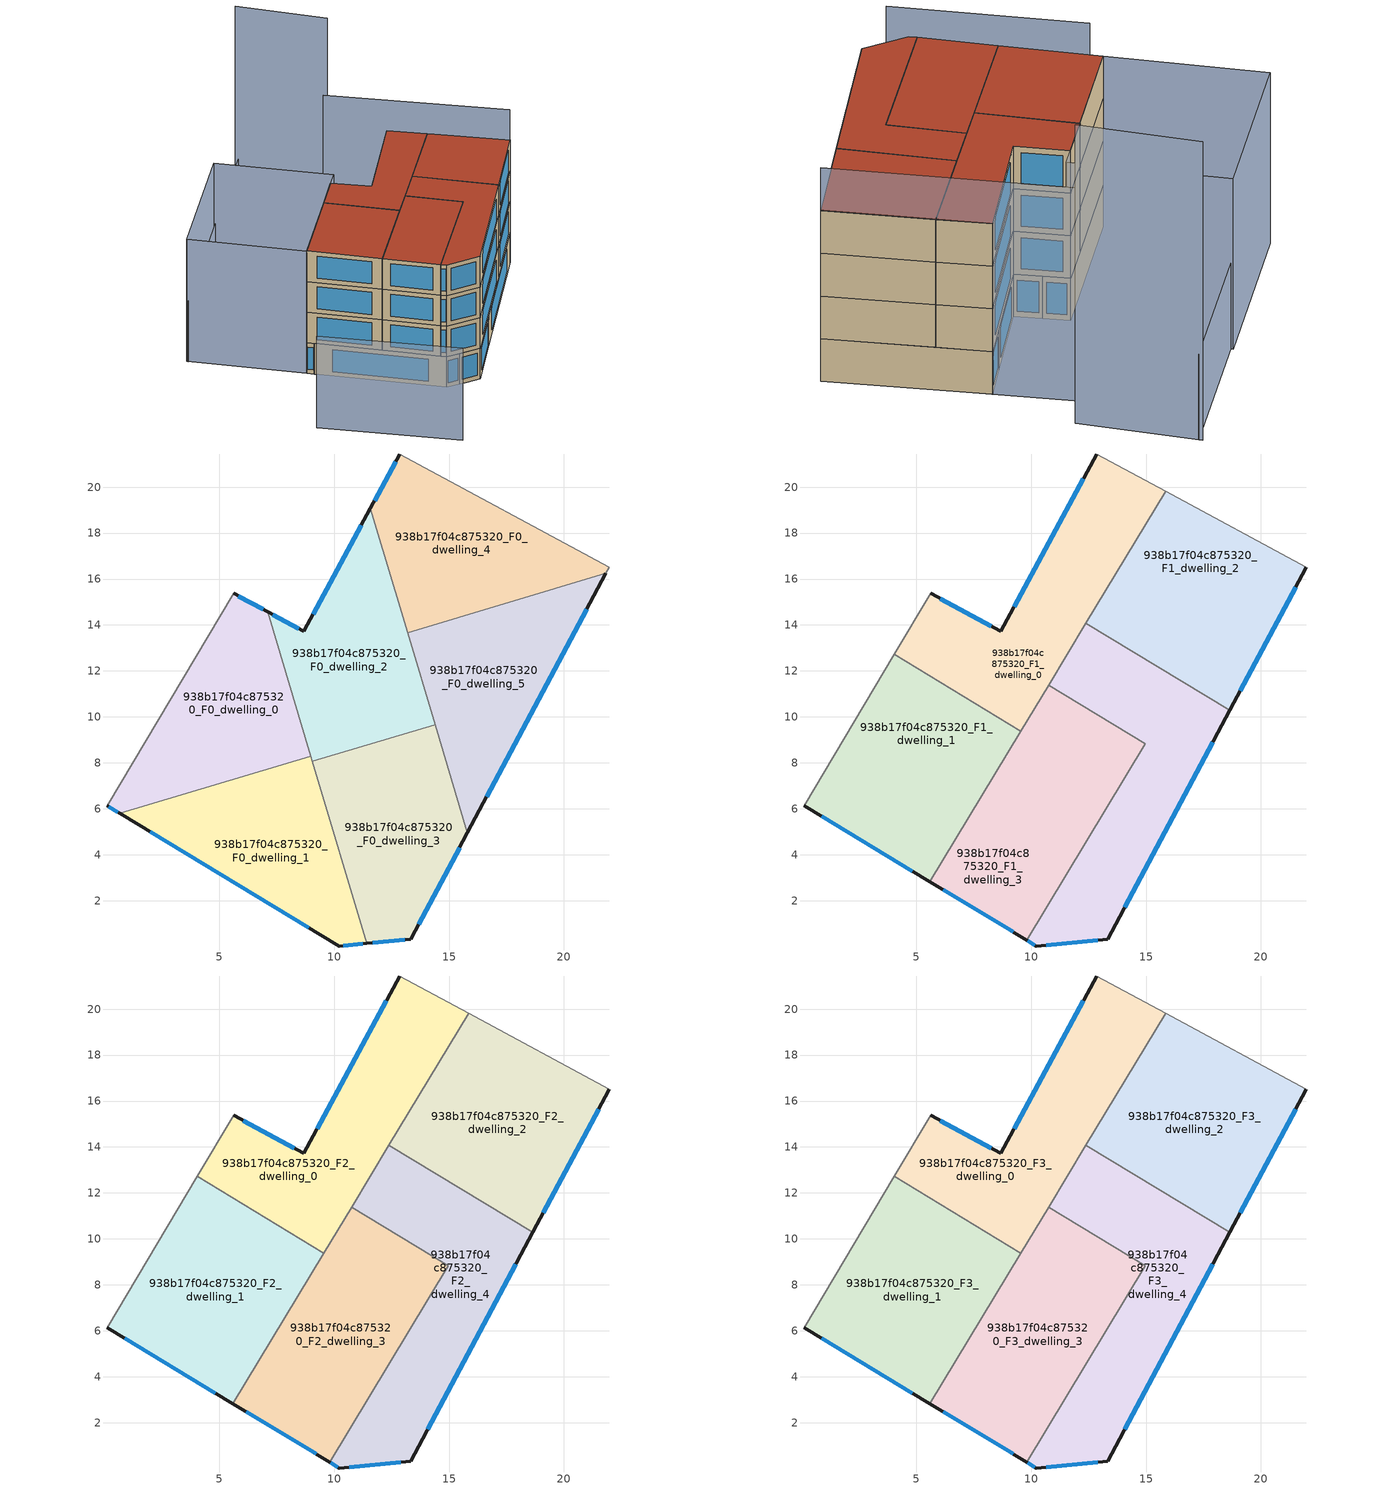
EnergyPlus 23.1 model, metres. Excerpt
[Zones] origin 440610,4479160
938b17f04c875320_F0_dwelling_0
 floor ground (EU_floor_Construction): 7.11,14.57 8.98,8.29 0.66,5.81 0.12,6.13 5.62,15.37 z0
 wall outside (EU_wall_Construction): 7.11,14.57 5.62,15.37 / 0.12,6.13 0.66,5.81 z0:3
 wall adiabatic (EU_wall_Construction): 5.62,15.37 0.12,6.13 z0:3
 wall to 938b17f04c875320_F0_dwelling_1 (EU_wall_Construction): 0.66,5.81 8.98,8.29 z0:3
 wall to 938b17f04c875320_F0_dwelling_2 (EU_wall_Construction): 8.98,8.29 7.11,14.57 z0:3
 window (EU_Window_Construction): 6.9,14.68 5.83,15.26 / 0.2,6.09 0.59,5.85 z0.42:2.58
938b17f04c875320_F0_dwelling_1
 floor ground (EU_floor_Construction): 8.98,8.29 11.42,0.14 10.22,0.03 0.66,5.81 z0
 wall outside (EU_wall_Construction): 0.66,5.81 10.22,0.03 11.42,0.14 z0:3
 wall to 938b17f04c875320_F0_dwelling_3 (EU_wall_Construction): 11.42,0.14 9.05,8.06 z0:3
 wall to 938b17f04c875320_F0_dwelling_2 (EU_wall_Construction): 9.05,8.06 8.98,8.29 z0:3
 window (EU_Window_Construction): 10.39,0.04 11.25,0.13 / 1.99,5.01 8.9,0.83 z0.42:2.58
938b17f04c875320_F0_dwelling_2
 floor ground (EU_floor_Construction): 11.58,19.09 14.39,9.66 9.05,8.06 7.11,14.57 8.68,13.73 z0
 wall outside (EU_wall_Construction): 11.58,19.09 8.68,13.73 7.11,14.57 z0:3
 wall to 938b17f04c875320_F0_dwelling_3 (EU_wall_Construction): 9.05,8.06 14.39,9.66 z0:3
 wall to 938b17f04c875320_F0_dwelling_4 (EU_wall_Construction): 13.2,13.67 11.58,19.09 z0:3
 wall to 938b17f04c875320_F0_dwelling_5 (EU_wall_Construction): 14.39,9.66 13.2,13.67 z0:3
 window (EU_Window_Construction): 8.46,13.84 7.32,14.46 / 11.17,18.34 9.08,14.47 z0.42:2.58
938b17f04c875320_F0_dwelling_3
 floor ground (EU_floor_Construction): 14.39,9.66 15.8,4.96 13.33,0.33 11.42,0.14 9.05,8.06 z0
 wall outside (EU_wall_Construction): 11.42,0.14 13.33,0.33 15.8,4.96 z0:3
 wall to 938b17f04c875320_F0_dwelling_5 (EU_wall_Construction): 15.8,4.96 14.39,9.66 z0:3
 window (EU_Window_Construction): 13.67,0.97 15.46,4.31 / 11.68,0.17 13.06,0.3 z0.42:2.58
938b17f04c875320_F0_dwelling_4
 floor ground (EU_floor_Construction): 21.97,16.52 21.82,16.25 13.2,13.67 11.58,19.09 12.85,21.44 z0
 wall outside (EU_wall_Construction): 12.85,21.44 11.58,19.09 z0:3
 wall adiabatic (EU_wall_Construction): 21.82,16.25 21.97,16.52 12.85,21.44 z0:3
 wall to 938b17f04c875320_F0_dwelling_5 (EU_wall_Construction): 13.2,13.67 21.82,16.25 z0:3
 window (EU_Window_Construction): 12.67,21.12 11.75,19.41 z0.42:2.58
938b17f04c875320_F0_dwelling_5
 floor ground (EU_floor_Construction): 21.82,16.25 15.8,4.96 13.2,13.67 z0
 wall outside (EU_wall_Construction): 15.8,4.96 21.82,16.25 z0:3
 window (EU_Window_Construction): 16.64,6.52 20.99,14.68 z0.42:2.58
938b17f04c875320_F1_dwelling_0
 floor to 938b17f04c875320_F0_dwelling_2 (EU_floor_Construction): 11.58,19.09 12.85,14.84 9.55,9.38 8.46,10.04 7.11,14.57 8.68,13.73 z3
 floor to 938b17f04c875320_F0_dwelling_0 (EU_floor_Construction): 7.11,14.57 8.46,10.04 4.04,12.72 5.62,15.37 z3
 floor to 938b17f04c875320_F0_dwelling_4 (EU_floor_Construction): 15.86,19.82 12.85,14.84 11.58,19.09 12.85,21.44 z3
 wall outside (EU_wall_Construction): 12.85,21.44 8.68,13.73 5.62,15.37 z3:6
 wall to 938b17f04c875320_F1_dwelling_1 (EU_wall_Construction): 4.04,12.72 9.55,9.38 z3:6
 wall adiabatic (EU_wall_Construction): 5.62,15.37 4.04,12.72 / 15.86,19.82 12.85,21.44 z3:6
 wall to 938b17f04c875320_F1_dwelling_2 (EU_wall_Construction): 12.38,14.07 15.86,19.82 z3:6
 wall to 938b17f04c875320_F1_dwelling_4 (EU_wall_Construction): 10.76,11.38 12.38,14.07 z3:6
 wall to 938b17f04c875320_F1_dwelling_3 (EU_wall_Construction): 9.55,9.38 10.76,11.38 z3:6
 window (EU_Window_Construction): 8.25,13.96 6.05,15.14 / 12.27,20.37 9.26,14.8 z3.42:5.58
938b17f04c875320_F1_dwelling_1
 floor to 938b17f04c875320_F0_dwelling_0 (EU_floor_Construction): 8.46,10.04 8.95,8.39 8.87,8.26 0.66,5.81 0.12,6.13 4.04,12.72 z3
 floor to 938b17f04c875320_F0_dwelling_1 (EU_floor_Construction): 8.87,8.26 5.59,2.83 0.66,5.81 z3
 floor to 938b17f04c875320_F0_dwelling_2 (EU_floor_Construction): 9.55,9.38 8.95,8.4 8.46,10.04 z3
 wall outside (EU_wall_Construction): 0.12,6.13 5.59,2.83 z3:6
 wall adiabatic (EU_wall_Construction): 4.04,12.72 0.12,6.13 z3:6
 wall to 938b17f04c875320_F1_dwelling_3 (EU_wall_Construction): 5.59,2.83 9.55,9.38 z3:6
 window (EU_Window_Construction): 0.88,5.68 4.83,3.29 z3.42:5.58
938b17f04c875320_F1_dwelling_2
 floor to 938b17f04c875320_F0_dwelling_4 (EU_floor_Construction): 21.97,16.52 21.82,16.25 13.2,13.67 12.85,14.84 15.86,19.82 z3
 floor to 938b17f04c875320_F0_dwelling_5 (EU_floor_Construction): 21.82,16.25 18.64,10.28 13.23,13.55 13.2,13.67 z3
 floor to 938b17f04c875320_F0_dwelling_2 (EU_floor_Construction): 12.85,14.84 13.23,13.55 12.38,14.07 z3
 wall outside (EU_wall_Construction): 18.64,10.28 21.97,16.52 z3:6
 wall to 938b17f04c875320_F1_dwelling_4 (EU_wall_Construction): 12.38,14.07 18.64,10.28 z3:6
 wall adiabatic (EU_wall_Construction): 21.97,16.52 15.86,19.82 z3:6
 window (EU_Window_Construction): 19.1,11.15 21.51,15.65 z3.42:5.58
938b17f04c875320_F1_dwelling_3
 floor to 938b17f04c875320_F0_dwelling_1 (EU_floor_Construction): 8.98,8.29 10.85,2.03 9.8,0.29 5.59,2.83 8.87,8.26 z3
 floor to 938b17f04c875320_F0_dwelling_2 (EU_floor_Construction): 13.86,9.5 9.05,8.06 8.95,8.39 10.76,11.38 z3
 floor to 938b17f04c875320_F0_dwelling_3 (EU_floor_Construction): 14.57,9.07 14.75,8.47 10.85,2.03 9.05,8.06 13.86,9.5 z3
 floor to 938b17f04c875320_F0_dwelling_5 (EU_floor_Construction): 14.96,8.83 14.75,8.47 14.57,9.07 z3
 wall outside (EU_wall_Construction): 5.59,2.83 9.8,0.29 z3:6
 wall to 938b17f04c875320_F1_dwelling_4 (EU_wall_Construction): 9.8,0.29 14.96,8.83 10.76,11.38 z3:6
 window (EU_Window_Construction): 6.17,2.48 9.21,0.64 z3.42:5.58
938b17f04c875320_F1_dwelling_4
 floor to 938b17f04c875320_F0_dwelling_3 (EU_floor_Construction): 14.39,9.66 14.57,9.07 13.86,9.5 z3; 14.75,8.47 15.8,4.96 13.33,0.33 11.42,0.14 10.85,2.03 z3
 floor to 938b17f04c875320_F0_dwelling_1 (EU_floor_Construction): 10.85,2.03 11.42,0.14 10.22,0.03 9.8,0.29 z3
 floor to 938b17f04c875320_F0_dwelling_5 (EU_floor_Construction): 18.64,10.28 15.8,4.96 14.75,8.47 14.96,8.83 14.57,9.07 13.23,13.55 z3
 floor to 938b17f04c875320_F0_dwelling_2 (EU_floor_Construction): 13.23,13.55 14.39,9.66 13.86,9.5 10.76,11.38 12.38,14.07 z3
 wall outside (EU_wall_Construction): 9.8,0.29 10.22,0.03 13.33,0.33 18.64,10.28 z3:6
 window (EU_Window_Construction): 14.07,1.71 17.9,8.9 / 10.65,0.07 12.9,0.28 / 9.86,0.25 10.16,0.06 z3.42:5.58
938b17f04c875320_F2_dwelling_0
 floor to 938b17f04c875320_F1_dwelling_0 (EU_floor_Construction): 15.86,19.82 9.55,9.38 4.04,12.72 5.62,15.37 8.68,13.73 12.85,21.44 z6
 wall outside (EU_wall_Construction): 12.85,21.44 8.68,13.73 5.62,15.37 z6:9
 wall to 938b17f04c875320_F2_dwelling_1 (EU_wall_Construction): 4.04,12.72 9.55,9.38 z6:9
 wall adiabatic (EU_wall_Construction): 5.62,15.37 4.04,12.72 / 15.86,19.82 12.85,21.44 z6:9
 wall to 938b17f04c875320_F2_dwelling_2 (EU_wall_Construction): 12.38,14.07 15.86,19.82 z6:9
 wall to 938b17f04c875320_F2_dwelling_4 (EU_wall_Construction): 10.76,11.38 12.38,14.07 z6:9
 wall to 938b17f04c875320_F2_dwelling_3 (EU_wall_Construction): 9.55,9.38 10.76,11.38 z6:9
 window (EU_Window_Construction): 8.25,13.96 6.05,15.14 / 12.27,20.37 9.26,14.8 z6.42:8.58
938b17f04c875320_F2_dwelling_1
 floor to 938b17f04c875320_F1_dwelling_1 (EU_floor_Construction): 9.55,9.38 5.59,2.83 0.12,6.13 4.04,12.72 z6
 wall outside (EU_wall_Construction): 0.12,6.13 5.59,2.83 z6:9
 wall adiabatic (EU_wall_Construction): 4.04,12.72 0.12,6.13 z6:9
 wall to 938b17f04c875320_F2_dwelling_3 (EU_wall_Construction): 5.59,2.83 9.55,9.38 z6:9
 window (EU_Window_Construction): 0.88,5.68 4.83,3.29 z6.42:8.58
938b17f04c875320_F2_dwelling_2
 floor to 938b17f04c875320_F1_dwelling_2 (EU_floor_Construction): 21.97,16.52 18.64,10.28 12.38,14.07 15.86,19.82 z6
 wall outside (EU_wall_Construction): 18.64,10.28 21.97,16.52 z6:9
 wall to 938b17f04c875320_F2_dwelling_4 (EU_wall_Construction): 12.38,14.07 18.64,10.28 z6:9
 wall adiabatic (EU_wall_Construction): 21.97,16.52 15.86,19.82 z6:9
 window (EU_Window_Construction): 19.1,11.15 21.51,15.65 z6.42:8.58
938b17f04c875320_F2_dwelling_3
 floor to 938b17f04c875320_F1_dwelling_3 (EU_floor_Construction): 14.96,8.83 9.8,0.29 5.59,2.83 10.76,11.38 z6
 wall outside (EU_wall_Construction): 5.59,2.83 9.8,0.29 z6:9
 wall to 938b17f04c875320_F2_dwelling_4 (EU_wall_Construction): 9.8,0.29 14.96,8.83 10.76,11.38 z6:9
 window (EU_Window_Construction): 6.17,2.48 9.21,0.64 z6.42:8.58
938b17f04c875320_F2_dwelling_4
 floor to 938b17f04c875320_F1_dwelling_4 (EU_floor_Construction): 18.64,10.28 13.33,0.33 10.22,0.03 9.8,0.29 14.96,8.83 10.76,11.38 12.38,14.07 z6
 wall outside (EU_wall_Construction): 9.8,0.29 10.22,0.03 13.33,0.33 18.64,10.28 z6:9
 window (EU_Window_Construction): 14.07,1.71 17.9,8.9 / 10.65,0.07 12.9,0.28 / 9.86,0.25 10.16,0.06 z6.42:8.58
938b17f04c875320_F3_dwelling_0
 floor to 938b17f04c875320_F2_dwelling_0 (EU_floor_Construction): 15.86,19.82 9.55,9.38 4.04,12.72 5.62,15.37 8.68,13.73 12.85,21.44 z9
 wall outside (EU_wall_Construction): 12.85,21.44 8.68,13.73 5.62,15.37 z9:12
 wall to 938b17f04c875320_F3_dwelling_1 (EU_wall_Construction): 4.04,12.72 9.55,9.38 z9:12
 wall adiabatic (EU_wall_Construction): 5.62,15.37 4.04,12.72 / 15.86,19.82 12.85,21.44 z9:12
 wall to 938b17f04c875320_F3_dwelling_2 (EU_wall_Construction): 12.38,14.07 15.86,19.82 z9:12
 wall to 938b17f04c875320_F3_dwelling_4 (EU_wall_Construction): 10.76,11.38 12.38,14.07 z9:12
 wall to 938b17f04c875320_F3_dwelling_3 (EU_wall_Construction): 9.55,9.38 10.76,11.38 z9:12
 window (EU_Window_Construction): 8.25,13.96 6.05,15.14 / 12.27,20.37 9.26,14.8 z9.42:11.58
 roof outside (EU_roof_Construction): 9.55,9.38 15.86,19.82 12.85,21.44 8.68,13.73 5.62,15.37 4.04,12.72 z12
938b17f04c875320_F3_dwelling_1
 floor to 938b17f04c875320_F2_dwelling_1 (EU_floor_Construction): 9.55,9.38 5.59,2.83 0.12,6.13 4.04,12.72 z9
 wall outside (EU_wall_Construction): 0.12,6.13 5.59,2.83 z9:12
 wall adiabatic (EU_wall_Construction): 4.04,12.72 0.12,6.13 z9:12
 wall to 938b17f04c875320_F3_dwelling_3 (EU_wall_Construction): 5.59,2.83 9.55,9.38 z9:12
 window (EU_Window_Construction): 0.88,5.68 4.83,3.29 z9.42:11.58
 roof outside (EU_roof_Construction): 5.59,2.83 9.55,9.38 4.04,12.72 0.12,6.13 z12
938b17f04c875320_F3_dwelling_2
 floor to 938b17f04c875320_F2_dwelling_2 (EU_floor_Construction): 21.97,16.52 18.64,10.28 12.38,14.07 15.86,19.82 z9
 wall outside (EU_wall_Construction): 18.64,10.28 21.97,16.52 z9:12
 wall to 938b17f04c875320_F3_dwelling_4 (EU_wall_Construction): 12.38,14.07 18.64,10.28 z9:12
 wall adiabatic (EU_wall_Construction): 21.97,16.52 15.86,19.82 z9:12
 window (EU_Window_Construction): 19.1,11.15 21.51,15.65 z9.42:11.58
 roof outside (EU_roof_Construction): 18.64,10.28 21.97,16.52 15.86,19.82 12.38,14.07 z12
938b17f04c875320_F3_dwelling_3
 floor to 938b17f04c875320_F2_dwelling_3 (EU_floor_Construction): 14.96,8.83 9.8,0.29 5.59,2.83 10.76,11.38 z9
 wall outside (EU_wall_Construction): 5.59,2.83 9.8,0.29 z9:12
 wall to 938b17f04c875320_F3_dwelling_4 (EU_wall_Construction): 9.8,0.29 14.96,8.83 10.76,11.38 z9:12
 window (EU_Window_Construction): 6.17,2.48 9.21,0.64 z9.42:11.58
 roof outside (EU_roof_Construction): 9.8,0.29 14.96,8.83 10.76,11.38 5.59,2.83 z12
938b17f04c875320_F3_dwelling_4
 floor to 938b17f04c875320_F2_dwelling_4 (EU_floor_Construction): 18.64,10.28 13.33,0.33 10.22,0.03 9.8,0.29 14.96,8.83 10.76,11.38 12.38,14.07 z9
 wall outside (EU_wall_Construction): 9.8,0.29 10.22,0.03 13.33,0.33 18.64,10.28 z9:12
 window (EU_Window_Construction): 14.07,1.71 17.9,8.9 / 10.65,0.07 12.9,0.28 / 9.86,0.25 10.16,0.06 z9.42:11.58
 roof outside (EU_roof_Construction): 13.33,0.33 18.64,10.28 12.38,14.07 10.76,11.38 14.96,8.83 9.8,0.29 10.22,0.03 z12
shading: -2.07,-2.11 8.64,-8.13 z0:9; 6.32,16.49 0.12,6.13 / 0.12,6.13 -8.58,11.34 / -8.58,11.34 -2.37,21.7 / -2.37,21.7 6.32,16.49 z0:12; 3.09,30.5 -8.47,11.28 z0:6; 21.94,16.46 8.2,23.99 z0:15; 9.35,26.19 2.88,30.62 z0:21
[Building]
EU S2 Campaign: North Axis=0; Terrain=City; Solar Distribution=FullExterior
[Site:Location]
Madrid: Latitude=40.5; Longitude=-3.5; Time Zone=1; Elevation=609
[SizingPeriod:WeatherFileDays]
AnnualSizingPeriod: Begin Month=1; Begin Day of Month=1; End Month=12; End Day of Month=31; Day of Week for Start Day=Monday; Use Weather File Daylight Saving Period=No; Use Weather File Rain and Snow Indicators=No
[MATERIAL]
EU_InternalMass_Material: Roughness=MediumRough; Thickness=0.1; Conductivity=1; Density=1800; Specific Heat=900; Thermal Absorptance=0.9; Solar Absorptance=0.7; Visible Absorptance=0.7
[MATERIAL:NOMASS] Roughness=MediumRough; Thermal Absorptance=0.9; Solar Absorptance=0.7; Visible Absorptance=0.7
Name | Thermal Resistance
EU_wall_NoMass | 1.60022
EU_roof_NoMass | 1.57597
EU_floor_NoMass | 0.470652
[WINDOWMATERIAL:SIMPLEGLAZINGSYSTEM]
EU_Window_SimpleGlazing: UFactor=3.28802; Solar Heat Gain Coefficient=0.85; Visible Transmittance=0.85
[CONSTRUCTION]
EU_wall_Construction: EU_wall_NoMass
EU_roof_Construction: EU_roof_NoMass
EU_floor_Construction: EU_floor_NoMass
EU_InternalMass_Construction: EU_InternalMass_Material
EU_Window_Construction: EU_Window_SimpleGlazing
[ZONE] Type=1; Multiplier=1; Ceiling Height=autocalculate; Floor Area=autocalculate; Part of Total Floor Area=Yes
Name | Volume
938b17f04c875320_F0_dwelling_0 | 122.798
938b17f04c875320_F1_dwelling_0; 938b17f04c875320_F2_dwelling_0; 938b17f04c875320_F3_dwelling_0 | 147.366
938b17f04c875320_F0_dwelling_1 | 122.813
938b17f04c875320_F1_dwelling_1; 938b17f04c875320_F2_dwelling_1; 938b17f04c875320_F3_dwelling_1 | 147.362
938b17f04c875320_F0_dwelling_2 | 122.792
938b17f04c875320_F1_dwelling_2; 938b17f04c875320_F2_dwelling_2; 938b17f04c875320_F3_dwelling_2 | 147.376
938b17f04c875320_F0_dwelling_3 | 122.811
938b17f04c875320_F1_dwelling_3; 938b17f04c875320_F2_dwelling_3; 938b17f04c875320_F3_dwelling_3 | 147.371
938b17f04c875320_F0_dwelling_4 | 122.821
938b17f04c875320_F1_dwelling_4; 938b17f04c875320_F2_dwelling_4; 938b17f04c875320_F3_dwelling_4 | 147.37
938b17f04c875320_F0_dwelling_5 | 122.803
[INTERNALMASS] Construction=EU_InternalMass_Construction
Name | Zone or ZoneList | Surface Area
938b17f04c875320_F0_dwelling_0_EU_InternalMass | 938b17f04c875320_F0_dwelling_0 | 40.9328
938b17f04c875320_F0_dwelling_1_EU_InternalMass | 938b17f04c875320_F0_dwelling_1 | 40.9375
938b17f04c875320_F0_dwelling_2_EU_InternalMass | 938b17f04c875320_F0_dwelling_2 | 40.9304
938b17f04c875320_F0_dwelling_3_EU_InternalMass | 938b17f04c875320_F0_dwelling_3 | 40.9373
938b17f04c875320_F0_dwelling_4_EU_InternalMass | 938b17f04c875320_F0_dwelling_4 | 40.9401
938b17f04c875320_F0_dwelling_5_EU_InternalMass | 938b17f04c875320_F0_dwelling_5 | 40.9345
938b17f04c875320_F1_dwelling_0_EU_InternalMass | 938b17f04c875320_F1_dwelling_0 | 49.122
938b17f04c875320_F1_dwelling_1_EU_InternalMass | 938b17f04c875320_F1_dwelling_1 | 49.122
938b17f04c875320_F1_dwelling_2_EU_InternalMass | 938b17f04c875320_F1_dwelling_2 | 49.1262
938b17f04c875320_F1_dwelling_3_EU_InternalMass | 938b17f04c875320_F1_dwelling_3 | 49.1238
938b17f04c875320_F1_dwelling_4_EU_InternalMass | 938b17f04c875320_F1_dwelling_4 | 49.1236
938b17f04c875320_F2_dwelling_0_EU_InternalMass | 938b17f04c875320_F2_dwelling_0 | 49.122
938b17f04c875320_F2_dwelling_1_EU_InternalMass | 938b17f04c875320_F2_dwelling_1 | 49.122
938b17f04c875320_F2_dwelling_2_EU_InternalMass | 938b17f04c875320_F2_dwelling_2 | 49.1262
938b17f04c875320_F2_dwelling_3_EU_InternalMass | 938b17f04c875320_F2_dwelling_3 | 49.1238
938b17f04c875320_F2_dwelling_4_EU_InternalMass | 938b17f04c875320_F2_dwelling_4 | 49.1236
938b17f04c875320_F3_dwelling_0_EU_InternalMass | 938b17f04c875320_F3_dwelling_0 | 49.122
938b17f04c875320_F3_dwelling_1_EU_InternalMass | 938b17f04c875320_F3_dwelling_1 | 49.122
938b17f04c875320_F3_dwelling_2_EU_InternalMass | 938b17f04c875320_F3_dwelling_2 | 49.1262
938b17f04c875320_F3_dwelling_3_EU_InternalMass | 938b17f04c875320_F3_dwelling_3 | 49.1238
938b17f04c875320_F3_dwelling_4_EU_InternalMass | 938b17f04c875320_F3_dwelling_4 | 49.1236
[OTHEREQUIPMENT] Fuel Type=Electricity; Design Level Calculation Method=Watts/Area; Power per Zone Floor Area=1; Fraction Latent=0; Fraction Radiant=0; Fraction Lost=0; Carbon Dioxide Generation Rate=0; EndUse Subcategory=EU_Step8_InternalGains
Name | Zone or ZoneList or Space or SpaceList | Schedule
EU_Step8_InternalGain_938b17f04c875320_F0_dwelling_0_f000 | 938b17f04c875320_F0_dwelling_0 | EU_Step8_GainSchedule_938b17f04c875320_F0_dwelling_0_f000
EU_Step8_InternalGain_938b17f04c875320_F0_dwelling_1_f000 | 938b17f04c875320_F0_dwelling_1 | EU_Step8_GainSchedule_938b17f04c875320_F0_dwelling_1_f000
EU_Step8_InternalGain_938b17f04c875320_F0_dwelling_2_f000 | 938b17f04c875320_F0_dwelling_2 | EU_Step8_GainSchedule_938b17f04c875320_F0_dwelling_2_f000
EU_Step8_InternalGain_938b17f04c875320_F0_dwelling_3_f000 | 938b17f04c875320_F0_dwelling_3 | EU_Step8_GainSchedule_938b17f04c875320_F0_dwelling_3_f000
EU_Step8_InternalGain_938b17f04c875320_F0_dwelling_4_f000 | 938b17f04c875320_F0_dwelling_4 | EU_Step8_GainSchedule_938b17f04c875320_F0_dwelling_4_f000
EU_Step8_InternalGain_938b17f04c875320_F0_dwelling_5_f000 | 938b17f04c875320_F0_dwelling_5 | EU_Step8_GainSchedule_938b17f04c875320_F0_dwelling_5_f000
EU_Step8_InternalGain_938b17f04c875320_F1_dwelling_0_f000 | 938b17f04c875320_F1_dwelling_0 | EU_Step8_GainSchedule_938b17f04c875320_F1_dwelling_0_f000
EU_Step8_InternalGain_938b17f04c875320_F1_dwelling_1_f000 | 938b17f04c875320_F1_dwelling_1 | EU_Step8_GainSchedule_938b17f04c875320_F1_dwelling_1_f000
EU_Step8_InternalGain_938b17f04c875320_F1_dwelling_2_f000 | 938b17f04c875320_F1_dwelling_2 | EU_Step8_GainSchedule_938b17f04c875320_F1_dwelling_2_f000
EU_Step8_InternalGain_938b17f04c875320_F1_dwelling_3_f000 | 938b17f04c875320_F1_dwelling_3 | EU_Step8_GainSchedule_938b17f04c875320_F1_dwelling_3_f000
EU_Step8_InternalGain_938b17f04c875320_F1_dwelling_4_f000 | 938b17f04c875320_F1_dwelling_4 | EU_Step8_GainSchedule_938b17f04c875320_F1_dwelling_4_f000
EU_Step8_InternalGain_938b17f04c875320_F2_dwelling_0_f000 | 938b17f04c875320_F2_dwelling_0 | EU_Step8_GainSchedule_938b17f04c875320_F2_dwelling_0_f000
EU_Step8_InternalGain_938b17f04c875320_F2_dwelling_1_f000 | 938b17f04c875320_F2_dwelling_1 | EU_Step8_GainSchedule_938b17f04c875320_F2_dwelling_1_f000
EU_Step8_InternalGain_938b17f04c875320_F2_dwelling_2_f000 | 938b17f04c875320_F2_dwelling_2 | EU_Step8_GainSchedule_938b17f04c875320_F2_dwelling_2_f000
EU_Step8_InternalGain_938b17f04c875320_F2_dwelling_3_f000 | 938b17f04c875320_F2_dwelling_3 | EU_Step8_GainSchedule_938b17f04c875320_F2_dwelling_3_f000
EU_Step8_InternalGain_938b17f04c875320_F2_dwelling_4_f000 | 938b17f04c875320_F2_dwelling_4 | EU_Step8_GainSchedule_938b17f04c875320_F2_dwelling_4_f000
EU_Step8_InternalGain_938b17f04c875320_F3_dwelling_0_f000 | 938b17f04c875320_F3_dwelling_0 | EU_Step8_GainSchedule_938b17f04c875320_F3_dwelling_0_f000
EU_Step8_InternalGain_938b17f04c875320_F3_dwelling_1_f000 | 938b17f04c875320_F3_dwelling_1 | EU_Step8_GainSchedule_938b17f04c875320_F3_dwelling_1_f000
EU_Step8_InternalGain_938b17f04c875320_F3_dwelling_2_f000 | 938b17f04c875320_F3_dwelling_2 | EU_Step8_GainSchedule_938b17f04c875320_F3_dwelling_2_f000
EU_Step8_InternalGain_938b17f04c875320_F3_dwelling_3_f000 | 938b17f04c875320_F3_dwelling_3 | EU_Step8_GainSchedule_938b17f04c875320_F3_dwelling_3_f000
EU_Step8_InternalGain_938b17f04c875320_F3_dwelling_4_f000 | 938b17f04c875320_F3_dwelling_4 | EU_Step8_GainSchedule_938b17f04c875320_F3_dwelling_4_f000
[ZONEVENTILATION:DESIGNFLOWRATE] Schedule=EU_AlwaysOn; Design Flow Rate Calculation Method=AirChanges/Hour; Air Changes per Hour=0.480704; Ventilation Type=Natural; Fan Pressure Rise=0; Fan Total Efficiency=1; Constant Term Coefficient=1; Temperature Term Coefficient=0; Velocity Term Coefficient=0; Velocity Squared Term Coefficient=0; Minimum Indoor Temperature=-100; Maximum Indoor Temperature=100; Delta Temperature=-100; Minimum Outdoor Temperature=-100; Maximum Outdoor Temperature=100; Maximum Wind Speed=40
Name | Zone or ZoneList or Space or SpaceList
EU_ConstantAir_938b17f04c875320_F0_dwelling_0 | 938b17f04c875320_F0_dwelling_0
EU_ConstantAir_938b17f04c875320_F0_dwelling_1 | 938b17f04c875320_F0_dwelling_1
EU_ConstantAir_938b17f04c875320_F0_dwelling_2 | 938b17f04c875320_F0_dwelling_2
EU_ConstantAir_938b17f04c875320_F0_dwelling_3 | 938b17f04c875320_F0_dwelling_3
EU_ConstantAir_938b17f04c875320_F0_dwelling_4 | 938b17f04c875320_F0_dwelling_4
EU_ConstantAir_938b17f04c875320_F0_dwelling_5 | 938b17f04c875320_F0_dwelling_5
EU_ConstantAir_938b17f04c875320_F1_dwelling_0 | 938b17f04c875320_F1_dwelling_0
EU_ConstantAir_938b17f04c875320_F1_dwelling_1 | 938b17f04c875320_F1_dwelling_1
EU_ConstantAir_938b17f04c875320_F1_dwelling_2 | 938b17f04c875320_F1_dwelling_2
EU_ConstantAir_938b17f04c875320_F1_dwelling_3 | 938b17f04c875320_F1_dwelling_3
EU_ConstantAir_938b17f04c875320_F1_dwelling_4 | 938b17f04c875320_F1_dwelling_4
EU_ConstantAir_938b17f04c875320_F2_dwelling_0 | 938b17f04c875320_F2_dwelling_0
EU_ConstantAir_938b17f04c875320_F2_dwelling_1 | 938b17f04c875320_F2_dwelling_1
EU_ConstantAir_938b17f04c875320_F2_dwelling_2 | 938b17f04c875320_F2_dwelling_2
EU_ConstantAir_938b17f04c875320_F2_dwelling_3 | 938b17f04c875320_F2_dwelling_3
EU_ConstantAir_938b17f04c875320_F2_dwelling_4 | 938b17f04c875320_F2_dwelling_4
EU_ConstantAir_938b17f04c875320_F3_dwelling_0 | 938b17f04c875320_F3_dwelling_0
EU_ConstantAir_938b17f04c875320_F3_dwelling_1 | 938b17f04c875320_F3_dwelling_1
EU_ConstantAir_938b17f04c875320_F3_dwelling_2 | 938b17f04c875320_F3_dwelling_2
EU_ConstantAir_938b17f04c875320_F3_dwelling_3 | 938b17f04c875320_F3_dwelling_3
EU_ConstantAir_938b17f04c875320_F3_dwelling_4 | 938b17f04c875320_F3_dwelling_4
[HVACTEMPLATE:THERMOSTAT] Constant Heating Setpoint=20; Constant Cooling Setpoint=50
EU_HeatOnly_938b17f04c875320_F0_dwelling_0; EU_HeatOnly_938b17f04c875320_F0_dwelling_1; EU_HeatOnly_938b17f04c875320_F0_dwelling_2; EU_HeatOnly_938b17f04c875320_F0_dwelling_3; EU_HeatOnly_938b17f04c875320_F0_dwelling_4; EU_HeatOnly_938b17f04c875320_F0_dwelling_5; EU_HeatOnly_938b17f04c875320_F1_dwelling_0; EU_HeatOnly_938b17f04c875320_F1_dwelling_1; EU_HeatOnly_938b17f04c875320_F1_dwelling_2; EU_HeatOnly_938b17f04c875320_F1_dwelling_3; EU_HeatOnly_938b17f04c875320_F1_dwelling_4; EU_HeatOnly_938b17f04c875320_F2_dwelling_0; EU_HeatOnly_938b17f04c875320_F2_dwelling_1; EU_HeatOnly_938b17f04c875320_F2_dwelling_2; EU_HeatOnly_938b17f04c875320_F2_dwelling_3; EU_HeatOnly_938b17f04c875320_F2_dwelling_4; EU_HeatOnly_938b17f04c875320_F3_dwelling_0; EU_HeatOnly_938b17f04c875320_F3_dwelling_1; EU_HeatOnly_938b17f04c875320_F3_dwelling_2; EU_HeatOnly_938b17f04c875320_F3_dwelling_3; EU_HeatOnly_938b17f04c875320_F3_dwelling_4
[HVACTEMPLATE:ZONE:IDEALLOADSAIRSYSTEM] System Availability Schedule=EU_AlwaysOn; Maximum Heating Supply Air Temperature=50; Minimum Cooling Supply Air Temperature=13; Maximum Heating Supply Air Humidity Ratio=0.0156; Minimum Cooling Supply Air Humidity Ratio=0.0077; Heating Limit=NoLimit; Cooling Limit=NoLimit; Heating Availability Schedule=EU_AlwaysOn; Cooling Availability Schedule=EU_CoolingOff; Dehumidification Control Type=ConstantSensibleHeatRatio; Cooling Sensible Heat Ratio=0.7; Dehumidification Setpoint=60; Humidification Control Type=None; Humidification Setpoint=30; Outdoor Air Method=None; Outdoor Air Flow Rate per Person=0.00944; Outdoor Air Flow Rate per Zone Floor Area=0; Outdoor Air Flow Rate per Zone=0; Demand Controlled Ventilation Type=None; Outdoor Air Economizer Type=NoEconomizer; Heat Recovery Type=None; Sensible Heat Recovery Effectiveness=0.7; Latent Heat Recovery Effectiveness=0.65
Name | Template Thermostat
938b17f04c875320_F0_dwelling_0 | EU_HeatOnly_938b17f04c875320_F0_dwelling_0
938b17f04c875320_F0_dwelling_1 | EU_HeatOnly_938b17f04c875320_F0_dwelling_1
938b17f04c875320_F0_dwelling_2 | EU_HeatOnly_938b17f04c875320_F0_dwelling_2
938b17f04c875320_F0_dwelling_3 | EU_HeatOnly_938b17f04c875320_F0_dwelling_3
938b17f04c875320_F0_dwelling_4 | EU_HeatOnly_938b17f04c875320_F0_dwelling_4
938b17f04c875320_F0_dwelling_5 | EU_HeatOnly_938b17f04c875320_F0_dwelling_5
938b17f04c875320_F1_dwelling_0 | EU_HeatOnly_938b17f04c875320_F1_dwelling_0
938b17f04c875320_F1_dwelling_1 | EU_HeatOnly_938b17f04c875320_F1_dwelling_1
938b17f04c875320_F1_dwelling_2 | EU_HeatOnly_938b17f04c875320_F1_dwelling_2
938b17f04c875320_F1_dwelling_3 | EU_HeatOnly_938b17f04c875320_F1_dwelling_3
938b17f04c875320_F1_dwelling_4 | EU_HeatOnly_938b17f04c875320_F1_dwelling_4
938b17f04c875320_F2_dwelling_0 | EU_HeatOnly_938b17f04c875320_F2_dwelling_0
938b17f04c875320_F2_dwelling_1 | EU_HeatOnly_938b17f04c875320_F2_dwelling_1
938b17f04c875320_F2_dwelling_2 | EU_HeatOnly_938b17f04c875320_F2_dwelling_2
938b17f04c875320_F2_dwelling_3 | EU_HeatOnly_938b17f04c875320_F2_dwelling_3
938b17f04c875320_F2_dwelling_4 | EU_HeatOnly_938b17f04c875320_F2_dwelling_4
938b17f04c875320_F3_dwelling_0 | EU_HeatOnly_938b17f04c875320_F3_dwelling_0
938b17f04c875320_F3_dwelling_1 | EU_HeatOnly_938b17f04c875320_F3_dwelling_1
938b17f04c875320_F3_dwelling_2 | EU_HeatOnly_938b17f04c875320_F3_dwelling_2
938b17f04c875320_F3_dwelling_3 | EU_HeatOnly_938b17f04c875320_F3_dwelling_3
938b17f04c875320_F3_dwelling_4 | EU_HeatOnly_938b17f04c875320_F3_dwelling_4
[SIZING:ZONE] Zone Cooling Design Supply Air Temperature Input Method=SupplyAirTemperature; Zone Cooling Design Supply Air Temperature=13; Zone Heating Design Supply Air Temperature Input Method=SupplyAirTemperature; Zone Heating Design Supply Air Temperature=50; Zone Cooling Design Supply Air Humidity Ratio=0.008; Zone Heating Design Supply Air Humidity Ratio=0.008; Cooling Design Air Flow Method=DesignDay; Cooling Design Air Flow Rate=0; Cooling Minimum Air Flow per Zone Floor Area=0.000762; Cooling Minimum Air Flow=0; Cooling Minimum Air Flow Fraction=0.2; Heating Design Air Flow Method=DesignDay; Heating Design Air Flow Rate=0; Heating Maximum Air Flow per Zone Floor Area=0.002032; Heating Maximum Air Flow=0.141576; Heating Maximum Air Flow Fraction=0.3; Account for Dedicated Outdoor Air System=No; Dedicated Outdoor Air System Control Strategy=NeutralSupplyAir; Dedicated Outdoor Air Low Setpoint Temperature for Design=autosize; Dedicated Outdoor Air High Setpoint Temperature for Design=autosize; Zone Load Sizing Method=Sensible Load Only No Latent Load; Zone Latent Cooling Design Supply Air Humidity Ratio Input Method=HumidityRatioDifference; Zone Cooling Design Supply Air Humidity Ratio Difference=0.005; Zone Latent Heating Design Supply Air Humidity Ratio Input Method=HumidityRatioDifference; Zone Humidification Design Supply Air Humidity Ratio Difference=0.005
938b17f04c875320_F0_dwelling_0; 938b17f04c875320_F0_dwelling_1; 938b17f04c875320_F0_dwelling_2; 938b17f04c875320_F0_dwelling_3; 938b17f04c875320_F0_dwelling_4; 938b17f04c875320_F0_dwelling_5; 938b17f04c875320_F1_dwelling_0; 938b17f04c875320_F1_dwelling_1; 938b17f04c875320_F1_dwelling_2; 938b17f04c875320_F1_dwelling_3; 938b17f04c875320_F1_dwelling_4; 938b17f04c875320_F2_dwelling_0; 938b17f04c875320_F2_dwelling_1; 938b17f04c875320_F2_dwelling_2; 938b17f04c875320_F2_dwelling_3; 938b17f04c875320_F2_dwelling_4; 938b17f04c875320_F3_dwelling_0; 938b17f04c875320_F3_dwelling_1; 938b17f04c875320_F3_dwelling_2; 938b17f04c875320_F3_dwelling_3; 938b17f04c875320_F3_dwelling_4
[SCHEDULE:CONSTANT]
Name | Hourly Value
EU_AlwaysOn | 1
EU_CoolingOff | 0
[SCHEDULE:FILE] Column Number=1; Rows to Skip at Top=0; Number of Hours of Data=8760; Column Separator=Comma; Interpolate to Timestep=No; Minutes per Item=60; Adjust Schedule for Daylight Savings=Yes
Name | File
EU_Step8_GainSchedule_938b17f04c875320_F0_dwelling_0_f000 | ../../schedules/938b17f04c875320/938b17f04c875320_F0_dwelling_0_f000_gain.csv
EU_Step8_GainSchedule_938b17f04c875320_F0_dwelling_1_f000 | ../../schedules/938b17f04c875320/938b17f04c875320_F0_dwelling_1_f000_gain.csv
EU_Step8_GainSchedule_938b17f04c875320_F0_dwelling_2_f000 | ../../schedules/938b17f04c875320/938b17f04c875320_F0_dwelling_2_f000_gain.csv
EU_Step8_GainSchedule_938b17f04c875320_F0_dwelling_3_f000 | ../../schedules/938b17f04c875320/938b17f04c875320_F0_dwelling_3_f000_gain.csv
EU_Step8_GainSchedule_938b17f04c875320_F0_dwelling_4_f000 | ../../schedules/938b17f04c875320/938b17f04c875320_F0_dwelling_4_f000_gain.csv
EU_Step8_GainSchedule_938b17f04c875320_F0_dwelling_5_f000 | ../../schedules/938b17f04c875320/938b17f04c875320_F0_dwelling_5_f000_gain.csv
EU_Step8_GainSchedule_938b17f04c875320_F1_dwelling_0_f000 | ../../schedules/938b17f04c875320/938b17f04c875320_F1_dwelling_0_f000_gain.csv
EU_Step8_GainSchedule_938b17f04c875320_F1_dwelling_1_f000 | ../../schedules/938b17f04c875320/938b17f04c875320_F1_dwelling_1_f000_gain.csv
EU_Step8_GainSchedule_938b17f04c875320_F1_dwelling_2_f000 | ../../schedules/938b17f04c875320/938b17f04c875320_F1_dwelling_2_f000_gain.csv
EU_Step8_GainSchedule_938b17f04c875320_F1_dwelling_3_f000 | ../../schedules/938b17f04c875320/938b17f04c875320_F1_dwelling_3_f000_gain.csv
EU_Step8_GainSchedule_938b17f04c875320_F1_dwelling_4_f000 | ../../schedules/938b17f04c875320/938b17f04c875320_F1_dwelling_4_f000_gain.csv
EU_Step8_GainSchedule_938b17f04c875320_F2_dwelling_0_f000 | ../../schedules/938b17f04c875320/938b17f04c875320_F2_dwelling_0_f000_gain.csv
EU_Step8_GainSchedule_938b17f04c875320_F2_dwelling_1_f000 | ../../schedules/938b17f04c875320/938b17f04c875320_F2_dwelling_1_f000_gain.csv
EU_Step8_GainSchedule_938b17f04c875320_F2_dwelling_2_f000 | ../../schedules/938b17f04c875320/938b17f04c875320_F2_dwelling_2_f000_gain.csv
EU_Step8_GainSchedule_938b17f04c875320_F2_dwelling_3_f000 | ../../schedules/938b17f04c875320/938b17f04c875320_F2_dwelling_3_f000_gain.csv
EU_Step8_GainSchedule_938b17f04c875320_F2_dwelling_4_f000 | ../../schedules/938b17f04c875320/938b17f04c875320_F2_dwelling_4_f000_gain.csv
EU_Step8_GainSchedule_938b17f04c875320_F3_dwelling_0_f000 | ../../schedules/938b17f04c875320/938b17f04c875320_F3_dwelling_0_f000_gain.csv
EU_Step8_GainSchedule_938b17f04c875320_F3_dwelling_1_f000 | ../../schedules/938b17f04c875320/938b17f04c875320_F3_dwelling_1_f000_gain.csv
EU_Step8_GainSchedule_938b17f04c875320_F3_dwelling_2_f000 | ../../schedules/938b17f04c875320/938b17f04c875320_F3_dwelling_2_f000_gain.csv
EU_Step8_GainSchedule_938b17f04c875320_F3_dwelling_3_f000 | ../../schedules/938b17f04c875320/938b17f04c875320_F3_dwelling_3_f000_gain.csv
EU_Step8_GainSchedule_938b17f04c875320_F3_dwelling_4_f000 | ../../schedules/938b17f04c875320/938b17f04c875320_F3_dwelling_4_f000_gain.csv
